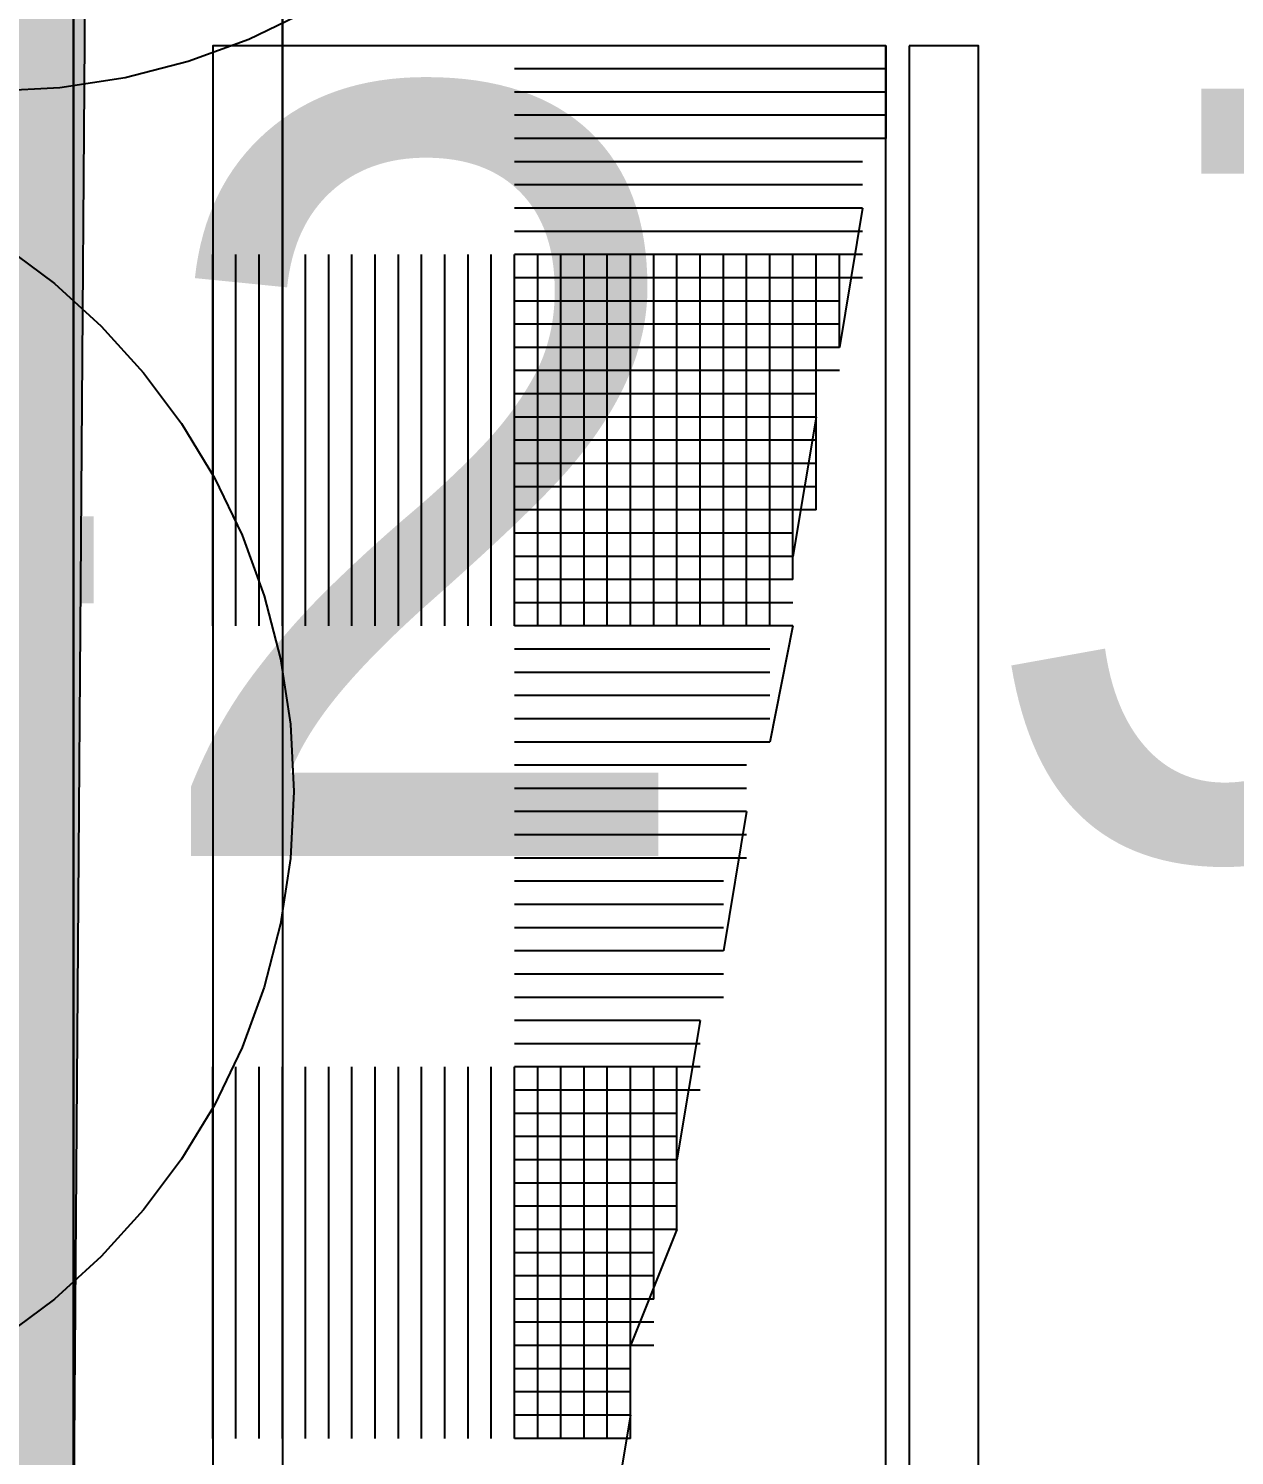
# Model space of a CAD drawing. Header units: metres. Extents: x 1 to 213, y 1 to 147.
# Drawn here: x 67.508 to 68.058, y 96.322 to 96.972 of the extents above; entities that cross this region are included whole.
import ezdxf

# ---------------------------------------------------------------- set-up
doc = ezdxf.new("R2010")
doc.units = ezdxf.units.M
doc.linetypes.add('DASHED', pattern=[1.524, 1.27, -0.254])
for name, color, linetype in [('00-BASE-ARQUITECTURA', 8, 'Continuous'), ('PJ-COPA-ADULTA', 8, 'DASHED'), ('PJ-GRAVILLA', 42, 'Continuous'), ('PJ-LIMITE-JARDIN', 7, 'Continuous'), ('PJ-RIEGO-SECTORES', 5, 'Continuous'), ('PJ-ZONAS-TIPOLOGIA', 30, 'Continuous')]:
    doc.layers.add(name, color=color, linetype=linetype)

msp = doc.modelspace()

# ---------------------------------------------------------------- hatches: boundary and pattern name
at = {"layer": 'PJ-GRAVILLA'}
h = msp.add_hatch(dxfattribs=at)
h.set_pattern_fill('GRAVEL', scale=0.03)
h.paths.add_polyline_path([(69.2326, 101.33537), (84.18155, 101.33537), (84.35794, 101.24717), (84.35794, 101.11488), (84.18155, 101.02669), (71.56976, 101.07078), (70.8201, 100.98259), (70.68781, 100.8503), (70.55552, 100.01245), (69.14441, 100.01245), (68.70344, 100.36523), (67.7333, 100.32113), (67.55691, 100.10064), (67.51281, 94.14752), (67.86559, 93.88294), (70.8642, 93.92704), (71.08469, 93.70655), (71.08469, 93.44197), (70.8642, 93.26558), (67.60101, 93.26558), (67.42462, 93.04509), (67.42462, 92.20725), (67.11594, 92.03086), (67.02774, 91.76627), (67.07184, 89.25273), (66.93955, 89.07634), (66.67497, 89.12044), (66.63087, 90.92843), (66.76316, 91.3253), (66.67497, 99.04231), (67.16004, 100.14474), (67.51281, 100.54162), (68.43885, 101.15898), (69.2326, 101.33537)])

# ---------------------------------------------------------------- linework, layer by layer
at = {"layer": '00-BASE-ARQUITECTURA'}
for points in [[(70.72486, 95.80028), (70.72486, 94.84778), (67.52869, 94.84778), (67.52869, 100.0442), (70.72486, 100.0442), (70.72486, 99.99128)], [(67.52869, 100.0442), (67.52869, 94.84778), (70.72486, 100.0442), (67.52869, 100.0442)], [(67.62394, 96.69986), (67.62394, 98.28736)], [(67.62394, 97.59945), (67.62394, 95.80028)], [(67.89911, 96.96445), (67.88852, 96.96445), (67.87794, 96.96445), (67.86736, 96.96445), (67.85677, 96.96445), (67.84619, 96.96445), (67.83561, 96.96445), (67.82502, 96.96445), (67.81444, 96.96445), (67.80386, 96.96445), (67.79328, 96.96445), (67.78269, 96.96445), (67.77211, 96.96445), (67.76153, 96.96445), (67.75094, 96.96445), (67.74036, 96.96445), (67.72978, 96.96445)], [(67.89911, 96.96445), (67.88852, 96.96445), (67.87794, 96.96445), (67.86736, 96.96445), (67.85677, 96.96445), (67.84619, 96.96445), (67.83561, 96.96445), (67.82502, 96.96445), (67.81444, 96.96445), (67.80386, 96.96445), (67.79328, 96.96445), (67.78269, 96.96445), (67.77211, 96.96445), (67.76153, 96.96445), (67.75094, 96.96445), (67.74036, 96.96445), (67.72978, 96.96445)], [(67.89911, 96.96445), (67.89911, 96.92211)], [(67.89911, 96.95386), (67.88852, 96.95386), (67.87794, 96.95386), (67.86736, 96.95386), (67.85677, 96.95386), (67.84619, 96.95386), (67.83561, 96.95386), (67.82502, 96.95386), (67.81444, 96.95386), (67.80386, 96.95386), (67.79328, 96.95386), (67.78269, 96.95386), (67.77211, 96.95386), (67.76153, 96.95386), (67.75094, 96.95386), (67.74036, 96.95386), (67.72978, 96.95386)], [(67.89911, 96.94328), (67.88852, 96.94328), (67.87794, 96.94328), (67.86736, 96.94328), (67.85677, 96.94328), (67.84619, 96.94328), (67.83561, 96.94328), (67.82502, 96.94328), (67.81444, 96.94328), (67.80386, 96.94328), (67.79328, 96.94328), (67.78269, 96.94328), (67.77211, 96.94328), (67.76153, 96.94328), (67.75094, 96.94328), (67.74036, 96.94328), (67.72978, 96.94328)], [(67.89911, 96.94328), (67.88852, 96.94328), (67.87794, 96.94328), (67.86736, 96.94328), (67.85677, 96.94328), (67.84619, 96.94328), (67.83561, 96.94328), (67.82502, 96.94328), (67.81444, 96.94328), (67.80386, 96.94328), (67.79328, 96.94328), (67.78269, 96.94328), (67.77211, 96.94328), (67.76153, 96.94328), (67.75094, 96.94328), (67.74036, 96.94328), (67.72978, 96.94328)], [(67.89911, 96.9327), (67.88852, 96.9327), (67.87794, 96.9327), (67.86736, 96.9327), (67.85677, 96.9327), (67.84619, 96.9327), (67.83561, 96.9327), (67.82502, 96.9327), (67.81444, 96.9327), (67.80386, 96.9327), (67.79328, 96.9327), (67.78269, 96.9327), (67.77211, 96.9327), (67.76153, 96.9327), (67.75094, 96.9327), (67.74036, 96.9327), (67.72978, 96.9327)], [(67.89911, 96.92211), (67.88852, 96.92211), (67.87794, 96.92211), (67.86736, 96.92211), (67.85677, 96.92211), (67.84619, 96.92211), (67.83561, 96.92211), (67.82502, 96.92211), (67.81444, 96.92211), (67.80386, 96.92211), (67.79328, 96.92211), (67.78269, 96.92211), (67.77211, 96.92211), (67.76153, 96.92211), (67.75094, 96.92211), (67.74036, 96.92211), (67.72978, 96.92211)], [(67.89911, 96.92211), (67.88852, 96.92211), (67.87794, 96.92211), (67.86736, 96.92211), (67.85677, 96.92211), (67.84619, 96.92211), (67.83561, 96.92211), (67.82502, 96.92211), (67.81444, 96.92211), (67.80386, 96.92211), (67.79328, 96.92211), (67.78269, 96.92211), (67.77211, 96.92211), (67.76153, 96.92211), (67.75094, 96.92211), (67.74036, 96.92211), (67.72978, 96.92211)], [(67.88852, 96.91153), (67.87794, 96.91153), (67.86736, 96.91153), (67.85677, 96.91153), (67.84619, 96.91153), (67.83561, 96.91153), (67.82502, 96.91153), (67.81444, 96.91153), (67.80386, 96.91153), (67.79328, 96.91153), (67.78269, 96.91153), (67.77211, 96.91153), (67.76153, 96.91153), (67.75094, 96.91153), (67.74036, 96.91153), (67.72978, 96.91153)], [(67.88852, 96.90095), (67.87794, 96.90095), (67.86736, 96.90095), (67.85677, 96.90095), (67.84619, 96.90095), (67.83561, 96.90095), (67.82502, 96.90095), (67.81444, 96.90095), (67.80386, 96.90095), (67.79328, 96.90095), (67.78269, 96.90095), (67.77211, 96.90095), (67.76153, 96.90095), (67.75094, 96.90095), (67.74036, 96.90095), (67.72978, 96.90095)], [(67.88852, 96.90095), (67.87794, 96.90095), (67.86736, 96.90095), (67.85677, 96.90095), (67.84619, 96.90095), (67.83561, 96.90095), (67.82502, 96.90095), (67.81444, 96.90095), (67.80386, 96.90095), (67.79328, 96.90095), (67.78269, 96.90095), (67.77211, 96.90095), (67.76153, 96.90095), (67.75094, 96.90095), (67.74036, 96.90095), (67.72978, 96.90095)], [(67.88852, 96.89037), (67.87794, 96.89037), (67.86736, 96.89037), (67.85677, 96.89037), (67.84619, 96.89037), (67.83561, 96.89037), (67.82502, 96.89037), (67.81444, 96.89037), (67.80386, 96.89037), (67.79328, 96.89037), (67.78269, 96.89037), (67.77211, 96.89037), (67.76153, 96.89037), (67.75094, 96.89037), (67.74036, 96.89037), (67.72978, 96.89037)], [(67.88852, 96.89037), (67.87794, 96.82687)], [(67.88852, 96.87978), (67.87794, 96.87978), (67.86736, 96.87978), (67.85677, 96.87978), (67.84619, 96.87978), (67.83561, 96.87978), (67.82502, 96.87978), (67.81444, 96.87978), (67.80386, 96.87978), (67.79328, 96.87978), (67.78269, 96.87978), (67.77211, 96.87978), (67.76153, 96.87978), (67.75094, 96.87978), (67.74036, 96.87978), (67.72978, 96.87978)], [(67.88852, 96.87978), (67.87794, 96.87978), (67.86736, 96.87978), (67.85677, 96.87978), (67.84619, 96.87978), (67.83561, 96.87978), (67.82502, 96.87978), (67.81444, 96.87978), (67.80386, 96.87978), (67.79328, 96.87978), (67.78269, 96.87978), (67.77211, 96.87978), (67.76153, 96.87978), (67.75094, 96.87978), (67.74036, 96.87978), (67.72978, 96.87978)], [(67.59219, 96.69986), (67.59219, 96.71045), (67.59219, 96.72103), (67.59219, 96.73161), (67.59219, 96.74219), (67.59219, 96.75278), (67.59219, 96.76337), (67.59219, 96.77395), (67.59219, 96.78454), (67.59219, 96.79512), (67.59219, 96.8057), (67.59219, 96.81629), (67.59219, 96.82687), (67.59219, 96.83745), (67.59219, 96.84803), (67.59219, 96.85862), (67.59219, 96.8692)], [(67.60277, 96.69986), (67.60277, 96.71045), (67.60277, 96.72103), (67.60277, 96.73161), (67.60277, 96.74219), (67.60277, 96.75278), (67.60277, 96.76337), (67.60277, 96.77395), (67.60277, 96.78454), (67.60277, 96.79512), (67.60277, 96.8057), (67.60277, 96.81629), (67.60277, 96.82687), (67.60277, 96.83745), (67.60277, 96.84803), (67.60277, 96.85862), (67.60277, 96.8692)], [(67.61336, 96.69986), (67.61336, 96.71045), (67.61336, 96.72103), (67.61336, 96.73161), (67.61336, 96.74219), (67.61336, 96.75278), (67.61336, 96.76337), (67.61336, 96.77395), (67.61336, 96.78454), (67.61336, 96.79512), (67.61336, 96.8057), (67.61336, 96.81629), (67.61336, 96.82687), (67.61336, 96.83745), (67.61336, 96.84803), (67.61336, 96.85862), (67.61336, 96.8692)], [(67.61336, 96.69986), (67.61336, 96.71045), (67.61336, 96.72103), (67.61336, 96.73161), (67.61336, 96.74219), (67.61336, 96.75278), (67.61336, 96.76337), (67.61336, 96.77395), (67.61336, 96.78454), (67.61336, 96.79512), (67.61336, 96.8057), (67.61336, 96.81629), (67.61336, 96.82687), (67.61336, 96.83745), (67.61336, 96.84803), (67.61336, 96.85862), (67.61336, 96.8692)], [(67.62394, 96.69986), (67.62394, 96.71045), (67.62394, 96.72103), (67.62394, 96.73161), (67.62394, 96.74219), (67.62394, 96.75278), (67.62394, 96.76337), (67.62394, 96.77395), (67.62394, 96.78454), (67.62394, 96.79512), (67.62394, 96.8057), (67.62394, 96.81629), (67.62394, 96.82687), (67.62394, 96.83745), (67.62394, 96.84803), (67.62394, 96.85862), (67.62394, 96.8692)], [(67.63452, 96.69986), (67.63452, 96.71045), (67.63452, 96.72103), (67.63452, 96.73161), (67.63452, 96.74219), (67.63452, 96.75278), (67.63452, 96.76337), (67.63452, 96.77395), (67.63452, 96.78454), (67.63452, 96.79512), (67.63452, 96.8057), (67.63452, 96.81629), (67.63452, 96.82687), (67.63452, 96.83745), (67.63452, 96.84803), (67.63452, 96.85862), (67.63452, 96.8692)], [(67.63452, 96.69986), (67.63452, 96.71045), (67.63452, 96.72103), (67.63452, 96.73161), (67.63452, 96.74219), (67.63452, 96.75278), (67.63452, 96.76337), (67.63452, 96.77395), (67.63452, 96.78454), (67.63452, 96.79512), (67.63452, 96.8057), (67.63452, 96.81629), (67.63452, 96.82687), (67.63452, 96.83745), (67.63452, 96.84803), (67.63452, 96.85862), (67.63452, 96.8692)], [(67.6451, 96.69986), (67.6451, 96.71045), (67.6451, 96.72103), (67.6451, 96.73161), (67.6451, 96.74219), (67.6451, 96.75278), (67.6451, 96.76337), (67.6451, 96.77395), (67.6451, 96.78454), (67.6451, 96.79512), (67.6451, 96.8057), (67.6451, 96.81629), (67.6451, 96.82687), (67.6451, 96.83745), (67.6451, 96.84803), (67.6451, 96.85862), (67.6451, 96.8692)], [(67.65569, 96.69986), (67.65569, 96.71045), (67.65569, 96.72103), (67.65569, 96.73161), (67.65569, 96.74219), (67.65569, 96.75278), (67.65569, 96.76337), (67.65569, 96.77395), (67.65569, 96.78454), (67.65569, 96.79512), (67.65569, 96.8057), (67.65569, 96.81629), (67.65569, 96.82687), (67.65569, 96.83745), (67.65569, 96.84803), (67.65569, 96.85862), (67.65569, 96.8692)], [(67.65569, 96.69986), (67.65569, 96.71045), (67.65569, 96.72103), (67.65569, 96.73161), (67.65569, 96.74219), (67.65569, 96.75278), (67.65569, 96.76337), (67.65569, 96.77395), (67.65569, 96.78454), (67.65569, 96.79512), (67.65569, 96.8057), (67.65569, 96.81629), (67.65569, 96.82687), (67.65569, 96.83745), (67.65569, 96.84803), (67.65569, 96.85862), (67.65569, 96.8692)], [(67.66627, 96.69986), (67.66627, 96.71045), (67.66627, 96.72103), (67.66627, 96.73161), (67.66627, 96.74219), (67.66627, 96.75278), (67.66627, 96.76337), (67.66627, 96.77395), (67.66627, 96.78454), (67.66627, 96.79512), (67.66627, 96.8057), (67.66627, 96.81629), (67.66627, 96.82687), (67.66627, 96.83745), (67.66627, 96.84803), (67.66627, 96.85862), (67.66627, 96.8692)], [(67.67685, 96.69986), (67.67685, 96.71045), (67.67685, 96.72103), (67.67685, 96.73161), (67.67685, 96.74219), (67.67685, 96.75278), (67.67685, 96.76337), (67.67685, 96.77395), (67.67685, 96.78454), (67.67685, 96.79512), (67.67685, 96.8057), (67.67685, 96.81629), (67.67685, 96.82687), (67.67685, 96.83745), (67.67685, 96.84803), (67.67685, 96.85862), (67.67685, 96.8692)], [(67.67685, 96.69986), (67.67685, 96.71045), (67.67685, 96.72103), (67.67685, 96.73161), (67.67685, 96.74219), (67.67685, 96.75278), (67.67685, 96.76337), (67.67685, 96.77395), (67.67685, 96.78454), (67.67685, 96.79512), (67.67685, 96.8057), (67.67685, 96.81629), (67.67685, 96.82687), (67.67685, 96.83745), (67.67685, 96.84803), (67.67685, 96.85862), (67.67685, 96.8692)], [(67.68744, 96.69986), (67.68744, 96.71045), (67.68744, 96.72103), (67.68744, 96.73161), (67.68744, 96.74219), (67.68744, 96.75278), (67.68744, 96.76337), (67.68744, 96.77395), (67.68744, 96.78454), (67.68744, 96.79512), (67.68744, 96.8057), (67.68744, 96.81629), (67.68744, 96.82687), (67.68744, 96.83745), (67.68744, 96.84803), (67.68744, 96.85862), (67.68744, 96.8692)], [(67.69802, 96.69986), (67.69802, 96.71045), (67.69802, 96.72103), (67.69802, 96.73161), (67.69802, 96.74219), (67.69802, 96.75278), (67.69802, 96.76337), (67.69802, 96.77395), (67.69802, 96.78454), (67.69802, 96.79512), (67.69802, 96.8057), (67.69802, 96.81629), (67.69802, 96.82687), (67.69802, 96.83745), (67.69802, 96.84803), (67.69802, 96.85862), (67.69802, 96.8692)], [(67.69802, 96.69986), (67.69802, 96.71045), (67.69802, 96.72103), (67.69802, 96.73161), (67.69802, 96.74219), (67.69802, 96.75278), (67.69802, 96.76337), (67.69802, 96.77395), (67.69802, 96.78454), (67.69802, 96.79512), (67.69802, 96.8057), (67.69802, 96.81629), (67.69802, 96.82687), (67.69802, 96.83745), (67.69802, 96.84803), (67.69802, 96.85862), (67.69802, 96.8692)], [(67.70861, 96.69986), (67.70861, 96.71045), (67.70861, 96.72103), (67.70861, 96.73161), (67.70861, 96.74219), (67.70861, 96.75278), (67.70861, 96.76337), (67.70861, 96.77395), (67.70861, 96.78454), (67.70861, 96.79512), (67.70861, 96.8057), (67.70861, 96.81629), (67.70861, 96.82687), (67.70861, 96.83745), (67.70861, 96.84803), (67.70861, 96.85862), (67.70861, 96.8692)], [(67.7192, 96.69986), (67.7192, 96.71045), (67.7192, 96.72103), (67.7192, 96.73161), (67.7192, 96.74219), (67.7192, 96.75278), (67.7192, 96.76337), (67.7192, 96.77395), (67.7192, 96.78454), (67.7192, 96.79512), (67.7192, 96.8057), (67.7192, 96.81629), (67.7192, 96.82687), (67.7192, 96.83745), (67.7192, 96.84803), (67.7192, 96.85862), (67.7192, 96.8692)], [(67.7192, 96.69986), (67.7192, 96.71045), (67.7192, 96.72103), (67.7192, 96.73161), (67.7192, 96.74219), (67.7192, 96.75278), (67.7192, 96.76337), (67.7192, 96.77395), (67.7192, 96.78454), (67.7192, 96.79512), (67.7192, 96.8057), (67.7192, 96.81629), (67.7192, 96.82687), (67.7192, 96.83745), (67.7192, 96.84803), (67.7192, 96.85862), (67.7192, 96.8692)], [(67.72978, 96.69986), (67.72978, 96.71045), (67.72978, 96.72103), (67.72978, 96.73161), (67.72978, 96.74219), (67.72978, 96.75278), (67.72978, 96.76337), (67.72978, 96.77395), (67.72978, 96.78454), (67.72978, 96.79512), (67.72978, 96.8057), (67.72978, 96.81629), (67.72978, 96.82687), (67.72978, 96.83745), (67.72978, 96.84803), (67.72978, 96.85862), (67.72978, 96.8692)], [(67.88852, 96.8692), (67.87794, 96.8692), (67.86736, 96.8692), (67.85677, 96.8692), (67.84619, 96.8692), (67.83561, 96.8692), (67.82502, 96.8692), (67.81444, 96.8692), (67.80386, 96.8692), (67.79328, 96.8692), (67.78269, 96.8692), (67.77211, 96.8692), (67.76153, 96.8692), (67.75094, 96.8692), (67.74036, 96.8692), (67.72978, 96.8692)], [(67.74036, 96.69986), (67.74036, 96.71045), (67.74036, 96.72103), (67.74036, 96.73161), (67.74036, 96.74219), (67.74036, 96.75278), (67.74036, 96.76337), (67.74036, 96.77395), (67.74036, 96.78454), (67.74036, 96.79512), (67.74036, 96.8057), (67.74036, 96.81629), (67.74036, 96.82687), (67.74036, 96.83745), (67.74036, 96.84803), (67.74036, 96.85862), (67.74036, 96.8692)], [(67.74036, 96.69986), (67.74036, 96.71045), (67.74036, 96.72103), (67.74036, 96.73161), (67.74036, 96.74219), (67.74036, 96.75278), (67.74036, 96.76337), (67.74036, 96.77395), (67.74036, 96.78454), (67.74036, 96.79512), (67.74036, 96.8057), (67.74036, 96.81629), (67.74036, 96.82687), (67.74036, 96.83745), (67.74036, 96.84803), (67.74036, 96.85862), (67.74036, 96.8692)], [(67.75094, 96.69986), (67.75094, 96.71045), (67.75094, 96.72103), (67.75094, 96.73161), (67.75094, 96.74219), (67.75094, 96.75278), (67.75094, 96.76337), (67.75094, 96.77395), (67.75094, 96.78454), (67.75094, 96.79512), (67.75094, 96.8057), (67.75094, 96.81629), (67.75094, 96.82687), (67.75094, 96.83745), (67.75094, 96.84803), (67.75094, 96.85862), (67.75094, 96.8692)], [(67.76153, 96.69986), (67.76153, 96.71045), (67.76153, 96.72103), (67.76153, 96.73161), (67.76153, 96.74219), (67.76153, 96.75278), (67.76153, 96.76337), (67.76153, 96.77395), (67.76153, 96.78454), (67.76153, 96.79512), (67.76153, 96.8057), (67.76153, 96.81629), (67.76153, 96.82687), (67.76153, 96.83745), (67.76153, 96.84803), (67.76153, 96.85862), (67.76153, 96.8692)], [(67.76153, 96.69986), (67.76153, 96.71045), (67.76153, 96.72103), (67.76153, 96.73161), (67.76153, 96.74219), (67.76153, 96.75278), (67.76153, 96.76337), (67.76153, 96.77395), (67.76153, 96.78454), (67.76153, 96.79512), (67.76153, 96.8057), (67.76153, 96.81629), (67.76153, 96.82687), (67.76153, 96.83745), (67.76153, 96.84803), (67.76153, 96.85862), (67.76153, 96.8692)], [(67.77211, 96.69986), (67.77211, 96.71045), (67.77211, 96.72103), (67.77211, 96.73161), (67.77211, 96.74219), (67.77211, 96.75278), (67.77211, 96.76337), (67.77211, 96.77395), (67.77211, 96.78454), (67.77211, 96.79512), (67.77211, 96.8057), (67.77211, 96.81629), (67.77211, 96.82687), (67.77211, 96.83745), (67.77211, 96.84803), (67.77211, 96.85862), (67.77211, 96.8692)], [(67.78269, 96.69986), (67.78269, 96.71045), (67.78269, 96.72103), (67.78269, 96.73161), (67.78269, 96.74219), (67.78269, 96.75278), (67.78269, 96.76337), (67.78269, 96.77395), (67.78269, 96.78454), (67.78269, 96.79512), (67.78269, 96.8057), (67.78269, 96.81629), (67.78269, 96.82687), (67.78269, 96.83745), (67.78269, 96.84803), (67.78269, 96.85862), (67.78269, 96.8692)], [(67.78269, 96.69986), (67.78269, 96.71045), (67.78269, 96.72103), (67.78269, 96.73161), (67.78269, 96.74219), (67.78269, 96.75278), (67.78269, 96.76337), (67.78269, 96.77395), (67.78269, 96.78454), (67.78269, 96.79512), (67.78269, 96.8057), (67.78269, 96.81629), (67.78269, 96.82687), (67.78269, 96.83745), (67.78269, 96.84803), (67.78269, 96.85862), (67.78269, 96.8692)], [(67.79328, 96.69986), (67.79328, 96.71045), (67.79328, 96.72103), (67.79328, 96.73161), (67.79328, 96.74219), (67.79328, 96.75278), (67.79328, 96.76337), (67.79328, 96.77395), (67.79328, 96.78454), (67.79328, 96.79512), (67.79328, 96.8057), (67.79328, 96.81629), (67.79328, 96.82687), (67.79328, 96.83745), (67.79328, 96.84803), (67.79328, 96.85862), (67.79328, 96.8692)], [(67.80386, 96.69986), (67.80386, 96.71045), (67.80386, 96.72103), (67.80386, 96.73161), (67.80386, 96.74219), (67.80386, 96.75278), (67.80386, 96.76337), (67.80386, 96.77395), (67.80386, 96.78454), (67.80386, 96.79512), (67.80386, 96.8057), (67.80386, 96.81629), (67.80386, 96.82687), (67.80386, 96.83745), (67.80386, 96.84803), (67.80386, 96.85862), (67.80386, 96.8692)], [(67.80386, 96.69986), (67.80386, 96.71045), (67.80386, 96.72103), (67.80386, 96.73161), (67.80386, 96.74219), (67.80386, 96.75278), (67.80386, 96.76337), (67.80386, 96.77395), (67.80386, 96.78454), (67.80386, 96.79512), (67.80386, 96.8057), (67.80386, 96.81629), (67.80386, 96.82687), (67.80386, 96.83745), (67.80386, 96.84803), (67.80386, 96.85862), (67.80386, 96.8692)], [(67.81444, 96.69986), (67.81444, 96.71045), (67.81444, 96.72103), (67.81444, 96.73161), (67.81444, 96.74219), (67.81444, 96.75278), (67.81444, 96.76337), (67.81444, 96.77395), (67.81444, 96.78454), (67.81444, 96.79512), (67.81444, 96.8057), (67.81444, 96.81629), (67.81444, 96.82687), (67.81444, 96.83745), (67.81444, 96.84803), (67.81444, 96.85862), (67.81444, 96.8692)], [(67.82502, 96.69986), (67.82502, 96.71045), (67.82502, 96.72103), (67.82502, 96.73161), (67.82502, 96.74219), (67.82502, 96.75278), (67.82502, 96.76337), (67.82502, 96.77395), (67.82502, 96.78454), (67.82502, 96.79512), (67.82502, 96.8057), (67.82502, 96.81629), (67.82502, 96.82687), (67.82502, 96.83745), (67.82502, 96.84803), (67.82502, 96.85862), (67.82502, 96.8692)], [(67.82502, 96.69986), (67.82502, 96.71045), (67.82502, 96.72103), (67.82502, 96.73161), (67.82502, 96.74219), (67.82502, 96.75278), (67.82502, 96.76337), (67.82502, 96.77395), (67.82502, 96.78454), (67.82502, 96.79512), (67.82502, 96.8057), (67.82502, 96.81629), (67.82502, 96.82687), (67.82502, 96.83745), (67.82502, 96.84803), (67.82502, 96.85862), (67.82502, 96.8692)], [(67.83561, 96.69986), (67.83561, 96.71045), (67.83561, 96.72103), (67.83561, 96.73161), (67.83561, 96.74219), (67.83561, 96.75278), (67.83561, 96.76337), (67.83561, 96.77395), (67.83561, 96.78454), (67.83561, 96.79512), (67.83561, 96.8057), (67.83561, 96.81629), (67.83561, 96.82687), (67.83561, 96.83745), (67.83561, 96.84803), (67.83561, 96.85862), (67.83561, 96.8692)], [(67.84619, 96.69986), (67.84619, 96.71045), (67.84619, 96.72103), (67.84619, 96.73161), (67.84619, 96.74219), (67.84619, 96.75278), (67.84619, 96.76337), (67.84619, 96.77395), (67.84619, 96.78454), (67.84619, 96.79512), (67.84619, 96.8057), (67.84619, 96.81629), (67.84619, 96.82687), (67.84619, 96.83745), (67.84619, 96.84803), (67.84619, 96.85862), (67.84619, 96.8692)], [(67.84619, 96.69986), (67.84619, 96.71045), (67.84619, 96.72103), (67.84619, 96.73161), (67.84619, 96.74219), (67.84619, 96.75278), (67.84619, 96.76337), (67.84619, 96.77395), (67.84619, 96.78454), (67.84619, 96.79512), (67.84619, 96.8057), (67.84619, 96.81629), (67.84619, 96.82687), (67.84619, 96.83745), (67.84619, 96.84803), (67.84619, 96.85862), (67.84619, 96.8692)], [(67.85677, 96.72103), (67.85677, 96.73161), (67.85677, 96.74219), (67.85677, 96.75278), (67.85677, 96.76337), (67.85677, 96.77395), (67.85677, 96.78454), (67.85677, 96.79512), (67.85677, 96.8057), (67.85677, 96.81629), (67.85677, 96.82687), (67.85677, 96.83745), (67.85677, 96.84803), (67.85677, 96.85862), (67.85677, 96.8692)], [(67.86736, 96.75278), (67.86736, 96.76337), (67.86736, 96.77395), (67.86736, 96.78454), (67.86736, 96.79512), (67.86736, 96.8057), (67.86736, 96.81629), (67.86736, 96.82687), (67.86736, 96.83745), (67.86736, 96.84803), (67.86736, 96.85862), (67.86736, 96.8692)], [(67.86736, 96.78454), (67.86736, 96.79512), (67.86736, 96.8057), (67.86736, 96.81629), (67.86736, 96.82687), (67.86736, 96.83745), (67.86736, 96.84803), (67.86736, 96.85862), (67.86736, 96.8692)], [(67.87794, 96.82687), (67.87794, 96.83745), (67.87794, 96.84803), (67.87794, 96.85862), (67.87794, 96.8692)], [(67.87794, 96.85862), (67.86736, 96.85862), (67.85677, 96.85862), (67.84619, 96.85862), (67.83561, 96.85862), (67.82502, 96.85862), (67.81444, 96.85862), (67.80386, 96.85862), (67.79328, 96.85862), (67.78269, 96.85862), (67.77211, 96.85862), (67.76153, 96.85862), (67.75094, 96.85862), (67.74036, 96.85862), (67.72978, 96.85862)], [(67.88852, 96.85862), (67.87794, 96.85862), (67.86736, 96.85862), (67.85677, 96.85862), (67.84619, 96.85862), (67.83561, 96.85862), (67.82502, 96.85862), (67.81444, 96.85862), (67.80386, 96.85862), (67.79328, 96.85862), (67.78269, 96.85862), (67.77211, 96.85862), (67.76153, 96.85862), (67.75094, 96.85862), (67.74036, 96.85862), (67.72978, 96.85862)], [(67.87794, 96.84803), (67.86736, 96.84803), (67.85677, 96.84803), (67.84619, 96.84803), (67.83561, 96.84803), (67.82502, 96.84803), (67.81444, 96.84803), (67.80386, 96.84803), (67.79328, 96.84803), (67.78269, 96.84803), (67.77211, 96.84803), (67.76153, 96.84803), (67.75094, 96.84803), (67.74036, 96.84803), (67.72978, 96.84803)], [(67.87794, 96.83745), (67.86736, 96.83745), (67.85677, 96.83745), (67.84619, 96.83745), (67.83561, 96.83745), (67.82502, 96.83745), (67.81444, 96.83745), (67.80386, 96.83745), (67.79328, 96.83745), (67.78269, 96.83745), (67.77211, 96.83745), (67.76153, 96.83745), (67.75094, 96.83745), (67.74036, 96.83745), (67.72978, 96.83745)], [(67.87794, 96.83745), (67.86736, 96.83745), (67.85677, 96.83745), (67.84619, 96.83745), (67.83561, 96.83745), (67.82502, 96.83745), (67.81444, 96.83745), (67.80386, 96.83745), (67.79328, 96.83745), (67.78269, 96.83745), (67.77211, 96.83745), (67.76153, 96.83745), (67.75094, 96.83745), (67.74036, 96.83745), (67.72978, 96.83745)], [(67.87794, 96.82687), (67.86736, 96.82687), (67.85677, 96.82687), (67.84619, 96.82687), (67.83561, 96.82687), (67.82502, 96.82687), (67.81444, 96.82687), (67.80386, 96.82687), (67.79328, 96.82687), (67.78269, 96.82687), (67.77211, 96.82687), (67.76153, 96.82687), (67.75094, 96.82687), (67.74036, 96.82687), (67.72978, 96.82687)], [(67.87794, 96.81629), (67.86736, 96.81629), (67.85677, 96.81629), (67.84619, 96.81629), (67.83561, 96.81629), (67.82502, 96.81629), (67.81444, 96.81629), (67.80386, 96.81629), (67.79328, 96.81629), (67.78269, 96.81629), (67.77211, 96.81629), (67.76153, 96.81629), (67.75094, 96.81629), (67.74036, 96.81629), (67.72978, 96.81629)], [(67.87794, 96.81629), (67.86736, 96.81629), (67.85677, 96.81629), (67.84619, 96.81629), (67.83561, 96.81629), (67.82502, 96.81629), (67.81444, 96.81629), (67.80386, 96.81629), (67.79328, 96.81629), (67.78269, 96.81629), (67.77211, 96.81629), (67.76153, 96.81629), (67.75094, 96.81629), (67.74036, 96.81629), (67.72978, 96.81629)], [(67.86736, 96.8057), (67.85677, 96.8057), (67.84619, 96.8057), (67.83561, 96.8057), (67.82502, 96.8057), (67.81444, 96.8057), (67.80386, 96.8057), (67.79328, 96.8057), (67.78269, 96.8057), (67.77211, 96.8057), (67.76153, 96.8057), (67.75094, 96.8057), (67.74036, 96.8057), (67.72978, 96.8057)], [(67.86736, 96.79512), (67.85677, 96.79512), (67.84619, 96.79512), (67.83561, 96.79512), (67.82502, 96.79512), (67.81444, 96.79512), (67.80386, 96.79512), (67.79328, 96.79512), (67.78269, 96.79512), (67.77211, 96.79512), (67.76153, 96.79512), (67.75094, 96.79512), (67.74036, 96.79512), (67.72978, 96.79512)], [(67.86736, 96.79512), (67.85677, 96.79512), (67.84619, 96.79512), (67.83561, 96.79512), (67.82502, 96.79512), (67.81444, 96.79512), (67.80386, 96.79512), (67.79328, 96.79512), (67.78269, 96.79512), (67.77211, 96.79512), (67.76153, 96.79512), (67.75094, 96.79512), (67.74036, 96.79512), (67.72978, 96.79512)], [(67.86736, 96.79512), (67.85677, 96.73161)], [(67.86736, 96.78454), (67.85677, 96.78454), (67.84619, 96.78454), (67.83561, 96.78454), (67.82502, 96.78454), (67.81444, 96.78454), (67.80386, 96.78454), (67.79328, 96.78454), (67.78269, 96.78454), (67.77211, 96.78454), (67.76153, 96.78454), (67.75094, 96.78454), (67.74036, 96.78454), (67.72978, 96.78454)], [(67.86736, 96.77395), (67.85677, 96.77395), (67.84619, 96.77395), (67.83561, 96.77395), (67.82502, 96.77395), (67.81444, 96.77395), (67.80386, 96.77395), (67.79328, 96.77395), (67.78269, 96.77395), (67.77211, 96.77395), (67.76153, 96.77395), (67.75094, 96.77395), (67.74036, 96.77395), (67.72978, 96.77395)], [(67.86736, 96.77395), (67.85677, 96.77395), (67.84619, 96.77395), (67.83561, 96.77395), (67.82502, 96.77395), (67.81444, 96.77395), (67.80386, 96.77395), (67.79328, 96.77395), (67.78269, 96.77395), (67.77211, 96.77395), (67.76153, 96.77395), (67.75094, 96.77395), (67.74036, 96.77395), (67.72978, 96.77395)], [(67.86736, 96.76337), (67.85677, 96.76337), (67.84619, 96.76337), (67.83561, 96.76337), (67.82502, 96.76337), (67.81444, 96.76337), (67.80386, 96.76337), (67.79328, 96.76337), (67.78269, 96.76337), (67.77211, 96.76337), (67.76153, 96.76337), (67.75094, 96.76337), (67.74036, 96.76337), (67.72978, 96.76337)], [(67.85677, 96.75278), (67.84619, 96.75278), (67.83561, 96.75278), (67.82502, 96.75278), (67.81444, 96.75278), (67.80386, 96.75278), (67.79328, 96.75278), (67.78269, 96.75278), (67.77211, 96.75278), (67.76153, 96.75278), (67.75094, 96.75278), (67.74036, 96.75278), (67.72978, 96.75278)], [(67.86736, 96.75278), (67.85677, 96.75278), (67.84619, 96.75278), (67.83561, 96.75278), (67.82502, 96.75278), (67.81444, 96.75278), (67.80386, 96.75278), (67.79328, 96.75278), (67.78269, 96.75278), (67.77211, 96.75278), (67.76153, 96.75278), (67.75094, 96.75278), (67.74036, 96.75278), (67.72978, 96.75278)], [(67.85677, 96.74219), (67.84619, 96.74219), (67.83561, 96.74219), (67.82502, 96.74219), (67.81444, 96.74219), (67.80386, 96.74219), (67.79328, 96.74219), (67.78269, 96.74219), (67.77211, 96.74219), (67.76153, 96.74219), (67.75094, 96.74219), (67.74036, 96.74219), (67.72978, 96.74219)], [(67.85677, 96.73161), (67.84619, 96.73161), (67.83561, 96.73161), (67.82502, 96.73161), (67.81444, 96.73161), (67.80386, 96.73161), (67.79328, 96.73161), (67.78269, 96.73161), (67.77211, 96.73161), (67.76153, 96.73161), (67.75094, 96.73161), (67.74036, 96.73161), (67.72978, 96.73161)], [(67.85677, 96.73161), (67.84619, 96.73161), (67.83561, 96.73161), (67.82502, 96.73161), (67.81444, 96.73161), (67.80386, 96.73161), (67.79328, 96.73161), (67.78269, 96.73161), (67.77211, 96.73161), (67.76153, 96.73161), (67.75094, 96.73161), (67.74036, 96.73161), (67.72978, 96.73161)], [(67.85677, 96.72103), (67.84619, 96.72103), (67.83561, 96.72103), (67.82502, 96.72103), (67.81444, 96.72103), (67.80386, 96.72103), (67.79328, 96.72103), (67.78269, 96.72103), (67.77211, 96.72103), (67.76153, 96.72103), (67.75094, 96.72103), (67.74036, 96.72103), (67.72978, 96.72103)], [(67.85677, 96.71045), (67.84619, 96.71045), (67.83561, 96.71045), (67.82502, 96.71045), (67.81444, 96.71045), (67.80386, 96.71045), (67.79328, 96.71045), (67.78269, 96.71045), (67.77211, 96.71045), (67.76153, 96.71045), (67.75094, 96.71045), (67.74036, 96.71045), (67.72978, 96.71045)], [(67.85677, 96.71045), (67.84619, 96.71045), (67.83561, 96.71045), (67.82502, 96.71045), (67.81444, 96.71045), (67.80386, 96.71045), (67.79328, 96.71045), (67.78269, 96.71045), (67.77211, 96.71045), (67.76153, 96.71045), (67.75094, 96.71045), (67.74036, 96.71045), (67.72978, 96.71045)], [(67.84619, 96.69986), (67.83561, 96.69986), (67.82502, 96.69986), (67.81444, 96.69986), (67.80386, 96.69986), (67.79328, 96.69986), (67.78269, 96.69986), (67.77211, 96.69986), (67.76153, 96.69986), (67.75094, 96.69986), (67.74036, 96.69986), (67.72978, 96.69986)], [(67.85677, 96.69986), (67.84619, 96.69986), (67.83561, 96.69986), (67.82502, 96.69986), (67.81444, 96.69986), (67.80386, 96.69986), (67.79328, 96.69986), (67.78269, 96.69986), (67.77211, 96.69986), (67.76153, 96.69986), (67.75094, 96.69986), (67.74036, 96.69986), (67.72978, 96.69986)], [(67.85677, 96.69986), (67.84619, 96.64695)], [(67.84619, 96.68928), (67.83561, 96.68928), (67.82502, 96.68928), (67.81444, 96.68928), (67.80386, 96.68928), (67.79328, 96.68928), (67.78269, 96.68928), (67.77211, 96.68928), (67.76153, 96.68928), (67.75094, 96.68928), (67.74036, 96.68928), (67.72978, 96.68928)], [(67.84619, 96.6787), (67.83561, 96.6787), (67.82502, 96.6787), (67.81444, 96.6787), (67.80386, 96.6787), (67.79328, 96.6787), (67.78269, 96.6787), (67.77211, 96.6787), (67.76153, 96.6787), (67.75094, 96.6787), (67.74036, 96.6787), (67.72978, 96.6787)], [(67.84619, 96.6787), (67.83561, 96.6787), (67.82502, 96.6787), (67.81444, 96.6787), (67.80386, 96.6787), (67.79328, 96.6787), (67.78269, 96.6787), (67.77211, 96.6787), (67.76153, 96.6787), (67.75094, 96.6787), (67.74036, 96.6787), (67.72978, 96.6787)], [(67.84619, 96.66811), (67.83561, 96.66811), (67.82502, 96.66811), (67.81444, 96.66811), (67.80386, 96.66811), (67.79328, 96.66811), (67.78269, 96.66811), (67.77211, 96.66811), (67.76153, 96.66811), (67.75094, 96.66811), (67.74036, 96.66811), (67.72978, 96.66811)], [(67.84619, 96.65753), (67.83561, 96.65753), (67.82502, 96.65753), (67.81444, 96.65753), (67.80386, 96.65753), (67.79328, 96.65753), (67.78269, 96.65753), (67.77211, 96.65753), (67.76153, 96.65753), (67.75094, 96.65753), (67.74036, 96.65753), (67.72978, 96.65753)], [(67.84619, 96.65753), (67.83561, 96.65753), (67.82502, 96.65753), (67.81444, 96.65753), (67.80386, 96.65753), (67.79328, 96.65753), (67.78269, 96.65753), (67.77211, 96.65753), (67.76153, 96.65753), (67.75094, 96.65753), (67.74036, 96.65753), (67.72978, 96.65753)], [(67.84619, 96.64695), (67.83561, 96.64695), (67.82502, 96.64695), (67.81444, 96.64695), (67.80386, 96.64695), (67.79328, 96.64695), (67.78269, 96.64695), (67.77211, 96.64695), (67.76153, 96.64695), (67.75094, 96.64695), (67.74036, 96.64695), (67.72978, 96.64695)], [(67.83561, 96.63637), (67.82502, 96.63637), (67.81444, 96.63637), (67.80386, 96.63637), (67.79328, 96.63637), (67.78269, 96.63637), (67.77211, 96.63637), (67.76153, 96.63637), (67.75094, 96.63637), (67.74036, 96.63637), (67.72978, 96.63637)], [(67.83561, 96.63637), (67.82502, 96.63637), (67.81444, 96.63637), (67.80386, 96.63637), (67.79328, 96.63637), (67.78269, 96.63637), (67.77211, 96.63637), (67.76153, 96.63637), (67.75094, 96.63637), (67.74036, 96.63637), (67.72978, 96.63637)], [(67.83561, 96.62578), (67.82502, 96.62578), (67.81444, 96.62578), (67.80386, 96.62578), (67.79328, 96.62578), (67.78269, 96.62578), (67.77211, 96.62578), (67.76153, 96.62578), (67.75094, 96.62578), (67.74036, 96.62578), (67.72978, 96.62578)], [(67.83561, 96.6152), (67.82502, 96.6152), (67.81444, 96.6152), (67.80386, 96.6152), (67.79328, 96.6152), (67.78269, 96.6152), (67.77211, 96.6152), (67.76153, 96.6152), (67.75094, 96.6152), (67.74036, 96.6152), (67.72978, 96.6152)], [(67.83561, 96.6152), (67.82502, 96.6152), (67.81444, 96.6152), (67.80386, 96.6152), (67.79328, 96.6152), (67.78269, 96.6152), (67.77211, 96.6152), (67.76153, 96.6152), (67.75094, 96.6152), (67.74036, 96.6152), (67.72978, 96.6152)], [(67.83561, 96.6152), (67.82502, 96.5517)], [(67.83561, 96.60462), (67.82502, 96.60462), (67.81444, 96.60462), (67.80386, 96.60462), (67.79328, 96.60462), (67.78269, 96.60462), (67.77211, 96.60462), (67.76153, 96.60462), (67.75094, 96.60462), (67.74036, 96.60462), (67.72978, 96.60462)], [(67.83561, 96.59403), (67.82502, 96.59403), (67.81444, 96.59403), (67.80386, 96.59403), (67.79328, 96.59403), (67.78269, 96.59403), (67.77211, 96.59403), (67.76153, 96.59403), (67.75094, 96.59403), (67.74036, 96.59403), (67.72978, 96.59403)], [(67.83561, 96.59403), (67.82502, 96.59403), (67.81444, 96.59403), (67.80386, 96.59403), (67.79328, 96.59403), (67.78269, 96.59403), (67.77211, 96.59403), (67.76153, 96.59403), (67.75094, 96.59403), (67.74036, 96.59403), (67.72978, 96.59403)], [(67.82502, 96.58345), (67.81444, 96.58345), (67.80386, 96.58345), (67.79328, 96.58345), (67.78269, 96.58345), (67.77211, 96.58345), (67.76153, 96.58345), (67.75094, 96.58345), (67.74036, 96.58345), (67.72978, 96.58345)], [(67.82502, 96.57287), (67.81444, 96.57287), (67.80386, 96.57287), (67.79328, 96.57287), (67.78269, 96.57287), (67.77211, 96.57287), (67.76153, 96.57287), (67.75094, 96.57287), (67.74036, 96.57287), (67.72978, 96.57287)], [(67.82502, 96.57287), (67.81444, 96.57287), (67.80386, 96.57287), (67.79328, 96.57287), (67.78269, 96.57287), (67.77211, 96.57287), (67.76153, 96.57287), (67.75094, 96.57287), (67.74036, 96.57287), (67.72978, 96.57287)], [(67.82502, 96.56229), (67.81444, 96.56229), (67.80386, 96.56229), (67.79328, 96.56229), (67.78269, 96.56229), (67.77211, 96.56229), (67.76153, 96.56229), (67.75094, 96.56229), (67.74036, 96.56229), (67.72978, 96.56229)], [(67.82502, 96.5517), (67.81444, 96.5517), (67.80386, 96.5517), (67.79328, 96.5517), (67.78269, 96.5517), (67.77211, 96.5517), (67.76153, 96.5517), (67.75094, 96.5517), (67.74036, 96.5517), (67.72978, 96.5517)], [(67.82502, 96.5517), (67.81444, 96.5517), (67.80386, 96.5517), (67.79328, 96.5517), (67.78269, 96.5517), (67.77211, 96.5517), (67.76153, 96.5517), (67.75094, 96.5517), (67.74036, 96.5517), (67.72978, 96.5517)], [(67.82502, 96.54112), (67.81444, 96.54112), (67.80386, 96.54112), (67.79328, 96.54112), (67.78269, 96.54112), (67.77211, 96.54112), (67.76153, 96.54112), (67.75094, 96.54112), (67.74036, 96.54112), (67.72978, 96.54112)], [(67.81444, 96.53054), (67.80386, 96.53054), (67.79328, 96.53054), (67.78269, 96.53054), (67.77211, 96.53054), (67.76153, 96.53054), (67.75094, 96.53054), (67.74036, 96.53054), (67.72978, 96.53054)], [(67.82502, 96.53054), (67.81444, 96.53054), (67.80386, 96.53054), (67.79328, 96.53054), (67.78269, 96.53054), (67.77211, 96.53054), (67.76153, 96.53054), (67.75094, 96.53054), (67.74036, 96.53054), (67.72978, 96.53054)], [(67.81444, 96.51995), (67.80386, 96.51995), (67.79328, 96.51995), (67.78269, 96.51995), (67.77211, 96.51995), (67.76153, 96.51995), (67.75094, 96.51995), (67.74036, 96.51995), (67.72978, 96.51995)], [(67.81444, 96.51995), (67.80386, 96.45645)], [(67.81444, 96.50937), (67.80386, 96.50937), (67.79328, 96.50937), (67.78269, 96.50937), (67.77211, 96.50937), (67.76153, 96.50937), (67.75094, 96.50937), (67.74036, 96.50937), (67.72978, 96.50937)], [(67.81444, 96.50937), (67.80386, 96.50937), (67.79328, 96.50937), (67.78269, 96.50937), (67.77211, 96.50937), (67.76153, 96.50937), (67.75094, 96.50937), (67.74036, 96.50937), (67.72978, 96.50937)], [(67.59219, 96.32945), (67.59219, 96.34003), (67.59219, 96.35062), (67.59219, 96.3612), (67.59219, 96.37178), (67.59219, 96.38237), (67.59219, 96.39295), (67.59219, 96.40353), (67.59219, 96.41411), (67.59219, 96.4247), (67.59219, 96.43528), (67.59219, 96.44586), (67.59219, 96.45645), (67.59219, 96.46703), (67.59219, 96.47761), (67.59219, 96.48819), (67.59219, 96.49879)], [(67.60277, 96.32945), (67.60277, 96.34003), (67.60277, 96.35062), (67.60277, 96.3612), (67.60277, 96.37178), (67.60277, 96.38237), (67.60277, 96.39295), (67.60277, 96.40353), (67.60277, 96.41411), (67.60277, 96.4247), (67.60277, 96.43528), (67.60277, 96.44586), (67.60277, 96.45645), (67.60277, 96.46703), (67.60277, 96.47761), (67.60277, 96.48819), (67.60277, 96.49879)], [(67.61336, 96.32945), (67.61336, 96.34003), (67.61336, 96.35062), (67.61336, 96.3612), (67.61336, 96.37178), (67.61336, 96.38237), (67.61336, 96.39295), (67.61336, 96.40353), (67.61336, 96.41411), (67.61336, 96.4247), (67.61336, 96.43528), (67.61336, 96.44586), (67.61336, 96.45645), (67.61336, 96.46703), (67.61336, 96.47761), (67.61336, 96.48819), (67.61336, 96.49879)], [(67.61336, 96.32945), (67.61336, 96.34003), (67.61336, 96.35062), (67.61336, 96.3612), (67.61336, 96.37178), (67.61336, 96.38237), (67.61336, 96.39295), (67.61336, 96.40353), (67.61336, 96.41411), (67.61336, 96.4247), (67.61336, 96.43528), (67.61336, 96.44586), (67.61336, 96.45645), (67.61336, 96.46703), (67.61336, 96.47761), (67.61336, 96.48819), (67.61336, 96.49879)], [(67.62394, 96.32945), (67.62394, 96.34003), (67.62394, 96.35062), (67.62394, 96.3612), (67.62394, 96.37178), (67.62394, 96.38237), (67.62394, 96.39295), (67.62394, 96.40353), (67.62394, 96.41411), (67.62394, 96.4247), (67.62394, 96.43528), (67.62394, 96.44586), (67.62394, 96.45645), (67.62394, 96.46703), (67.62394, 96.47761), (67.62394, 96.48819), (67.62394, 96.49879)], [(67.63452, 96.32945), (67.63452, 96.34003), (67.63452, 96.35062), (67.63452, 96.3612), (67.63452, 96.37178), (67.63452, 96.38237), (67.63452, 96.39295), (67.63452, 96.40353), (67.63452, 96.41411), (67.63452, 96.4247), (67.63452, 96.43528), (67.63452, 96.44586), (67.63452, 96.45645), (67.63452, 96.46703), (67.63452, 96.47761), (67.63452, 96.48819), (67.63452, 96.49879)], [(67.63452, 96.32945), (67.63452, 96.34003), (67.63452, 96.35062), (67.63452, 96.3612), (67.63452, 96.37178), (67.63452, 96.38237), (67.63452, 96.39295), (67.63452, 96.40353), (67.63452, 96.41411), (67.63452, 96.4247), (67.63452, 96.43528), (67.63452, 96.44586), (67.63452, 96.45645), (67.63452, 96.46703), (67.63452, 96.47761), (67.63452, 96.48819), (67.63452, 96.49879)], [(67.6451, 96.32945), (67.6451, 96.34003), (67.6451, 96.35062), (67.6451, 96.3612), (67.6451, 96.37178), (67.6451, 96.38237), (67.6451, 96.39295), (67.6451, 96.40353), (67.6451, 96.41411), (67.6451, 96.4247), (67.6451, 96.43528), (67.6451, 96.44586), (67.6451, 96.45645), (67.6451, 96.46703), (67.6451, 96.47761), (67.6451, 96.48819), (67.6451, 96.49879)], [(67.65569, 96.32945), (67.65569, 96.34003), (67.65569, 96.35062), (67.65569, 96.3612), (67.65569, 96.37178), (67.65569, 96.38237), (67.65569, 96.39295), (67.65569, 96.40353), (67.65569, 96.41411), (67.65569, 96.4247), (67.65569, 96.43528), (67.65569, 96.44586), (67.65569, 96.45645), (67.65569, 96.46703), (67.65569, 96.47761), (67.65569, 96.48819), (67.65569, 96.49879)], [(67.65569, 96.32945), (67.65569, 96.34003), (67.65569, 96.35062), (67.65569, 96.3612), (67.65569, 96.37178), (67.65569, 96.38237), (67.65569, 96.39295), (67.65569, 96.40353), (67.65569, 96.41411), (67.65569, 96.4247), (67.65569, 96.43528), (67.65569, 96.44586), (67.65569, 96.45645), (67.65569, 96.46703), (67.65569, 96.47761), (67.65569, 96.48819), (67.65569, 96.49879)], [(67.66627, 96.32945), (67.66627, 96.34003), (67.66627, 96.35062), (67.66627, 96.3612), (67.66627, 96.37178), (67.66627, 96.38237), (67.66627, 96.39295), (67.66627, 96.40353), (67.66627, 96.41411), (67.66627, 96.4247), (67.66627, 96.43528), (67.66627, 96.44586), (67.66627, 96.45645), (67.66627, 96.46703), (67.66627, 96.47761), (67.66627, 96.48819), (67.66627, 96.49879)], [(67.67685, 96.32945), (67.67685, 96.34003), (67.67685, 96.35062), (67.67685, 96.3612), (67.67685, 96.37178), (67.67685, 96.38237), (67.67685, 96.39295), (67.67685, 96.40353), (67.67685, 96.41411), (67.67685, 96.4247), (67.67685, 96.43528), (67.67685, 96.44586), (67.67685, 96.45645), (67.67685, 96.46703), (67.67685, 96.47761), (67.67685, 96.48819), (67.67685, 96.49879)], [(67.67685, 96.32945), (67.67685, 96.34003), (67.67685, 96.35062), (67.67685, 96.3612), (67.67685, 96.37178), (67.67685, 96.38237), (67.67685, 96.39295), (67.67685, 96.40353), (67.67685, 96.41411), (67.67685, 96.4247), (67.67685, 96.43528), (67.67685, 96.44586), (67.67685, 96.45645), (67.67685, 96.46703), (67.67685, 96.47761), (67.67685, 96.48819), (67.67685, 96.49879)], [(67.68744, 96.32945), (67.68744, 96.34003), (67.68744, 96.35062), (67.68744, 96.3612), (67.68744, 96.37178), (67.68744, 96.38237), (67.68744, 96.39295), (67.68744, 96.40353), (67.68744, 96.41411), (67.68744, 96.4247), (67.68744, 96.43528), (67.68744, 96.44586), (67.68744, 96.45645), (67.68744, 96.46703), (67.68744, 96.47761), (67.68744, 96.48819), (67.68744, 96.49879)], [(67.69802, 96.32945), (67.69802, 96.34003), (67.69802, 96.35062), (67.69802, 96.3612), (67.69802, 96.37178), (67.69802, 96.38237), (67.69802, 96.39295), (67.69802, 96.40353), (67.69802, 96.41411), (67.69802, 96.4247), (67.69802, 96.43528), (67.69802, 96.44586), (67.69802, 96.45645), (67.69802, 96.46703), (67.69802, 96.47761), (67.69802, 96.48819), (67.69802, 96.49879)], [(67.69802, 96.32945), (67.69802, 96.34003), (67.69802, 96.35062), (67.69802, 96.3612), (67.69802, 96.37178), (67.69802, 96.38237), (67.69802, 96.39295), (67.69802, 96.40353), (67.69802, 96.41411), (67.69802, 96.4247), (67.69802, 96.43528), (67.69802, 96.44586), (67.69802, 96.45645), (67.69802, 96.46703), (67.69802, 96.47761), (67.69802, 96.48819), (67.69802, 96.49879)], [(67.70861, 96.32945), (67.70861, 96.34003), (67.70861, 96.35062), (67.70861, 96.3612), (67.70861, 96.37178), (67.70861, 96.38237), (67.70861, 96.39295), (67.70861, 96.40353), (67.70861, 96.41411), (67.70861, 96.4247), (67.70861, 96.43528), (67.70861, 96.44586), (67.70861, 96.45645), (67.70861, 96.46703), (67.70861, 96.47761), (67.70861, 96.48819), (67.70861, 96.49879)], [(67.7192, 96.32945), (67.7192, 96.34003), (67.7192, 96.35062), (67.7192, 96.3612), (67.7192, 96.37178), (67.7192, 96.38237), (67.7192, 96.39295), (67.7192, 96.40353), (67.7192, 96.41411), (67.7192, 96.4247), (67.7192, 96.43528), (67.7192, 96.44586), (67.7192, 96.45645), (67.7192, 96.46703), (67.7192, 96.47761), (67.7192, 96.48819), (67.7192, 96.49879)], [(67.7192, 96.32945), (67.7192, 96.34003), (67.7192, 96.35062), (67.7192, 96.3612), (67.7192, 96.37178), (67.7192, 96.38237), (67.7192, 96.39295), (67.7192, 96.40353), (67.7192, 96.41411), (67.7192, 96.4247), (67.7192, 96.43528), (67.7192, 96.44586), (67.7192, 96.45645), (67.7192, 96.46703), (67.7192, 96.47761), (67.7192, 96.48819), (67.7192, 96.49879)], [(67.72978, 96.32945), (67.72978, 96.34003), (67.72978, 96.35062), (67.72978, 96.3612), (67.72978, 96.37178), (67.72978, 96.38237), (67.72978, 96.39295), (67.72978, 96.40353), (67.72978, 96.41411), (67.72978, 96.4247), (67.72978, 96.43528), (67.72978, 96.44586), (67.72978, 96.45645), (67.72978, 96.46703), (67.72978, 96.47761), (67.72978, 96.48819), (67.72978, 96.49879)], [(67.81444, 96.49879), (67.80386, 96.49879), (67.79328, 96.49879), (67.78269, 96.49879), (67.77211, 96.49879), (67.76153, 96.49879), (67.75094, 96.49879), (67.74036, 96.49879), (67.72978, 96.49879)], [(67.74036, 96.32945), (67.74036, 96.34003), (67.74036, 96.35062), (67.74036, 96.3612), (67.74036, 96.37178), (67.74036, 96.38237), (67.74036, 96.39295), (67.74036, 96.40353), (67.74036, 96.41411), (67.74036, 96.4247), (67.74036, 96.43528), (67.74036, 96.44586), (67.74036, 96.45645), (67.74036, 96.46703), (67.74036, 96.47761), (67.74036, 96.48819), (67.74036, 96.49879)], [(67.74036, 96.32945), (67.74036, 96.34003), (67.74036, 96.35062), (67.74036, 96.3612), (67.74036, 96.37178), (67.74036, 96.38237), (67.74036, 96.39295), (67.74036, 96.40353), (67.74036, 96.41411), (67.74036, 96.4247), (67.74036, 96.43528), (67.74036, 96.44586), (67.74036, 96.45645), (67.74036, 96.46703), (67.74036, 96.47761), (67.74036, 96.48819), (67.74036, 96.49879)], [(67.75094, 96.32945), (67.75094, 96.34003), (67.75094, 96.35062), (67.75094, 96.3612), (67.75094, 96.37178), (67.75094, 96.38237), (67.75094, 96.39295), (67.75094, 96.40353), (67.75094, 96.41411), (67.75094, 96.4247), (67.75094, 96.43528), (67.75094, 96.44586), (67.75094, 96.45645), (67.75094, 96.46703), (67.75094, 96.47761), (67.75094, 96.48819), (67.75094, 96.49879)], [(67.76153, 96.32945), (67.76153, 96.34003), (67.76153, 96.35062), (67.76153, 96.3612), (67.76153, 96.37178), (67.76153, 96.38237), (67.76153, 96.39295), (67.76153, 96.40353), (67.76153, 96.41411), (67.76153, 96.4247), (67.76153, 96.43528), (67.76153, 96.44586), (67.76153, 96.45645), (67.76153, 96.46703), (67.76153, 96.47761), (67.76153, 96.48819), (67.76153, 96.49879)], [(67.76153, 96.32945), (67.76153, 96.34003), (67.76153, 96.35062), (67.76153, 96.3612), (67.76153, 96.37178), (67.76153, 96.38237), (67.76153, 96.39295), (67.76153, 96.40353), (67.76153, 96.41411), (67.76153, 96.4247), (67.76153, 96.43528), (67.76153, 96.44586), (67.76153, 96.45645), (67.76153, 96.46703), (67.76153, 96.47761), (67.76153, 96.48819), (67.76153, 96.49879)], [(67.77211, 96.32945), (67.77211, 96.34003), (67.77211, 96.35062), (67.77211, 96.3612), (67.77211, 96.37178), (67.77211, 96.38237), (67.77211, 96.39295), (67.77211, 96.40353), (67.77211, 96.41411), (67.77211, 96.4247), (67.77211, 96.43528), (67.77211, 96.44586), (67.77211, 96.45645), (67.77211, 96.46703), (67.77211, 96.47761), (67.77211, 96.48819), (67.77211, 96.49879)], [(67.78269, 96.32945), (67.78269, 96.34003), (67.78269, 96.35062), (67.78269, 96.3612), (67.78269, 96.37178), (67.78269, 96.38237), (67.78269, 96.39295), (67.78269, 96.40353), (67.78269, 96.41411), (67.78269, 96.4247), (67.78269, 96.43528), (67.78269, 96.44586), (67.78269, 96.45645), (67.78269, 96.46703), (67.78269, 96.47761), (67.78269, 96.48819), (67.78269, 96.49879)], [(67.78269, 96.3612), (67.78269, 96.37178), (67.78269, 96.38237), (67.78269, 96.39295), (67.78269, 96.40353), (67.78269, 96.41411), (67.78269, 96.4247), (67.78269, 96.43528), (67.78269, 96.44586), (67.78269, 96.45645), (67.78269, 96.46703), (67.78269, 96.47761), (67.78269, 96.48819), (67.78269, 96.49879)], [(67.79328, 96.39295), (67.79328, 96.40353), (67.79328, 96.41411), (67.79328, 96.4247), (67.79328, 96.43528), (67.79328, 96.44586), (67.79328, 96.45645), (67.79328, 96.46703), (67.79328, 96.47761), (67.79328, 96.48819), (67.79328, 96.49879)], [(67.80386, 96.4247), (67.80386, 96.43528), (67.80386, 96.44586), (67.80386, 96.45645), (67.80386, 96.46703), (67.80386, 96.47761), (67.80386, 96.48819), (67.80386, 96.49879)], [(67.81444, 96.48819), (67.80386, 96.48819), (67.79328, 96.48819), (67.78269, 96.48819), (67.77211, 96.48819), (67.76153, 96.48819), (67.75094, 96.48819), (67.74036, 96.48819), (67.72978, 96.48819)], [(67.81444, 96.48819), (67.80386, 96.48819), (67.79328, 96.48819), (67.78269, 96.48819), (67.77211, 96.48819), (67.76153, 96.48819), (67.75094, 96.48819), (67.74036, 96.48819), (67.72978, 96.48819)], [(67.80386, 96.47761), (67.79328, 96.47761), (67.78269, 96.47761), (67.77211, 96.47761), (67.76153, 96.47761), (67.75094, 96.47761), (67.74036, 96.47761), (67.72978, 96.47761)], [(67.80386, 96.46703), (67.79328, 96.46703), (67.78269, 96.46703), (67.77211, 96.46703), (67.76153, 96.46703), (67.75094, 96.46703), (67.74036, 96.46703), (67.72978, 96.46703)], [(67.80386, 96.46703), (67.79328, 96.46703), (67.78269, 96.46703), (67.77211, 96.46703), (67.76153, 96.46703), (67.75094, 96.46703), (67.74036, 96.46703), (67.72978, 96.46703)], [(67.80386, 96.45645), (67.79328, 96.45645), (67.78269, 96.45645), (67.77211, 96.45645), (67.76153, 96.45645), (67.75094, 96.45645), (67.74036, 96.45645), (67.72978, 96.45645)], [(67.80386, 96.44586), (67.79328, 96.44586), (67.78269, 96.44586), (67.77211, 96.44586), (67.76153, 96.44586), (67.75094, 96.44586), (67.74036, 96.44586), (67.72978, 96.44586)], [(67.80386, 96.44586), (67.79328, 96.44586), (67.78269, 96.44586), (67.77211, 96.44586), (67.76153, 96.44586), (67.75094, 96.44586), (67.74036, 96.44586), (67.72978, 96.44586)], [(67.80386, 96.43528), (67.79328, 96.43528), (67.78269, 96.43528), (67.77211, 96.43528), (67.76153, 96.43528), (67.75094, 96.43528), (67.74036, 96.43528), (67.72978, 96.43528)], [(67.79328, 96.4247), (67.78269, 96.4247), (67.77211, 96.4247), (67.76153, 96.4247), (67.75094, 96.4247), (67.74036, 96.4247), (67.72978, 96.4247)], [(67.80386, 96.4247), (67.79328, 96.4247), (67.78269, 96.4247), (67.77211, 96.4247), (67.76153, 96.4247), (67.75094, 96.4247), (67.74036, 96.4247), (67.72978, 96.4247)], [(67.80386, 96.4247), (67.78269, 96.37178)], [(67.79328, 96.41411), (67.78269, 96.41411), (67.77211, 96.41411), (67.76153, 96.41411), (67.75094, 96.41411), (67.74036, 96.41411), (67.72978, 96.41411)], [(67.79328, 96.40353), (67.78269, 96.40353), (67.77211, 96.40353), (67.76153, 96.40353), (67.75094, 96.40353), (67.74036, 96.40353), (67.72978, 96.40353)], [(67.79328, 96.40353), (67.78269, 96.40353), (67.77211, 96.40353), (67.76153, 96.40353), (67.75094, 96.40353), (67.74036, 96.40353), (67.72978, 96.40353)], [(67.79328, 96.39295), (67.78269, 96.39295), (67.77211, 96.39295), (67.76153, 96.39295), (67.75094, 96.39295), (67.74036, 96.39295), (67.72978, 96.39295)], [(67.79328, 96.38237), (67.78269, 96.38237), (67.77211, 96.38237), (67.76153, 96.38237), (67.75094, 96.38237), (67.74036, 96.38237), (67.72978, 96.38237)], [(67.79328, 96.38237), (67.78269, 96.38237), (67.77211, 96.38237), (67.76153, 96.38237), (67.75094, 96.38237), (67.74036, 96.38237), (67.72978, 96.38237)], [(67.79328, 96.37178), (67.78269, 96.37178), (67.77211, 96.37178), (67.76153, 96.37178), (67.75094, 96.37178), (67.74036, 96.37178), (67.72978, 96.37178)], [(67.78269, 96.3612), (67.77211, 96.3612), (67.76153, 96.3612), (67.75094, 96.3612), (67.74036, 96.3612), (67.72978, 96.3612)], [(67.78269, 96.3612), (67.77211, 96.3612), (67.76153, 96.3612), (67.75094, 96.3612), (67.74036, 96.3612), (67.72978, 96.3612)], [(67.78269, 96.35062), (67.77211, 96.35062), (67.76153, 96.35062), (67.75094, 96.35062), (67.74036, 96.35062), (67.72978, 96.35062)], [(67.78269, 96.34003), (67.77211, 96.34003), (67.76153, 96.34003), (67.75094, 96.34003), (67.74036, 96.34003), (67.72978, 96.34003)], [(67.78269, 96.34003), (67.77211, 96.34003), (67.76153, 96.34003), (67.75094, 96.34003), (67.74036, 96.34003), (67.72978, 96.34003)], [(67.78269, 96.34003), (67.77211, 96.27654)], [(67.78269, 96.32945), (67.77211, 96.32945), (67.76153, 96.32945), (67.75094, 96.32945), (67.74036, 96.32945), (67.72978, 96.32945)], [(67.78269, 96.32945), (67.77211, 96.32945), (67.76153, 96.32945), (67.75094, 96.32945), (67.74036, 96.32945), (67.72978, 96.32945)]]:
    msp.add_lwpolyline(points, dxfattribs=at)
for points in [[(70.72486, 100.0442), (67.52869, 100.0442), (67.52869, 94.84778), (70.72486, 94.84778)], [(67.59219, 95.36636), (67.89911, 95.36636), (67.89911, 96.96445), (67.59219, 96.96445)], [(67.90969, 96.96445), (67.90969, 95.36636), (67.94144, 95.36636), (67.94144, 96.96445)]]:
    msp.add_lwpolyline(points, close=True, dxfattribs=at)
at = {"layer": 'PJ-COPA-ADULTA'}
for centre in [(67.49183, 97.24368), (67.32915, 96.62445)]:
    msp.add_circle(centre, 0.3, dxfattribs=at)
at = {"layer": 'PJ-LIMITE-JARDIN'}
msp.add_lwpolyline([(84.18155, 101.02669), (71.56976, 101.07078), (70.8201, 100.98259), (70.68781, 100.8503), (70.55552, 100.01245), (69.14441, 100.01245), (68.70344, 100.36523), (67.7333, 100.32113), (67.55691, 100.10064), (67.51281, 94.14752), (67.86559, 93.88294), (70.8642, 93.92704), (71.08469, 93.70655), (71.08469, 93.44197), (70.8642, 93.26558), (67.60101, 93.26558), (67.42462, 93.04509), (67.42462, 92.20725), (67.11594, 92.03086), (67.02774, 91.76627), (67.07184, 89.25273)], dxfattribs=at)
at = {"layer": 'PJ-RIEGO-SECTORES'}
msp.add_lwpolyline([(84.18155, 101.02669), (71.56976, 101.07078), (70.8201, 100.98259), (70.68781, 100.8503), (70.55552, 100.01245), (69.14441, 100.01245), (68.70344, 100.36523), (67.7333, 100.32113), (67.55691, 100.10064), (67.51281, 94.14752), (67.86559, 93.88294), (70.8642, 93.92704), (71.08469, 93.70655), (71.08469, 93.44197), (70.8642, 93.26558), (67.60101, 93.26558), (67.42462, 93.04509), (67.42462, 92.20725), (67.11594, 92.03086), (67.02774, 91.76627), (67.07184, 89.25273)], dxfattribs=at)

# ---------------------------------------------------------------- texts
at = {"layer": 'PJ-ZONAS-TIPOLOGIA'}
msp.add_text('T-2 JARDINERA MURO TIENDA - TIENDA Y TERRAZA (tipología 3)', height=0.35, dxfattribs=at).set_placement((67.11694, 96.59492))

doc.saveas('drawing.dxf')
